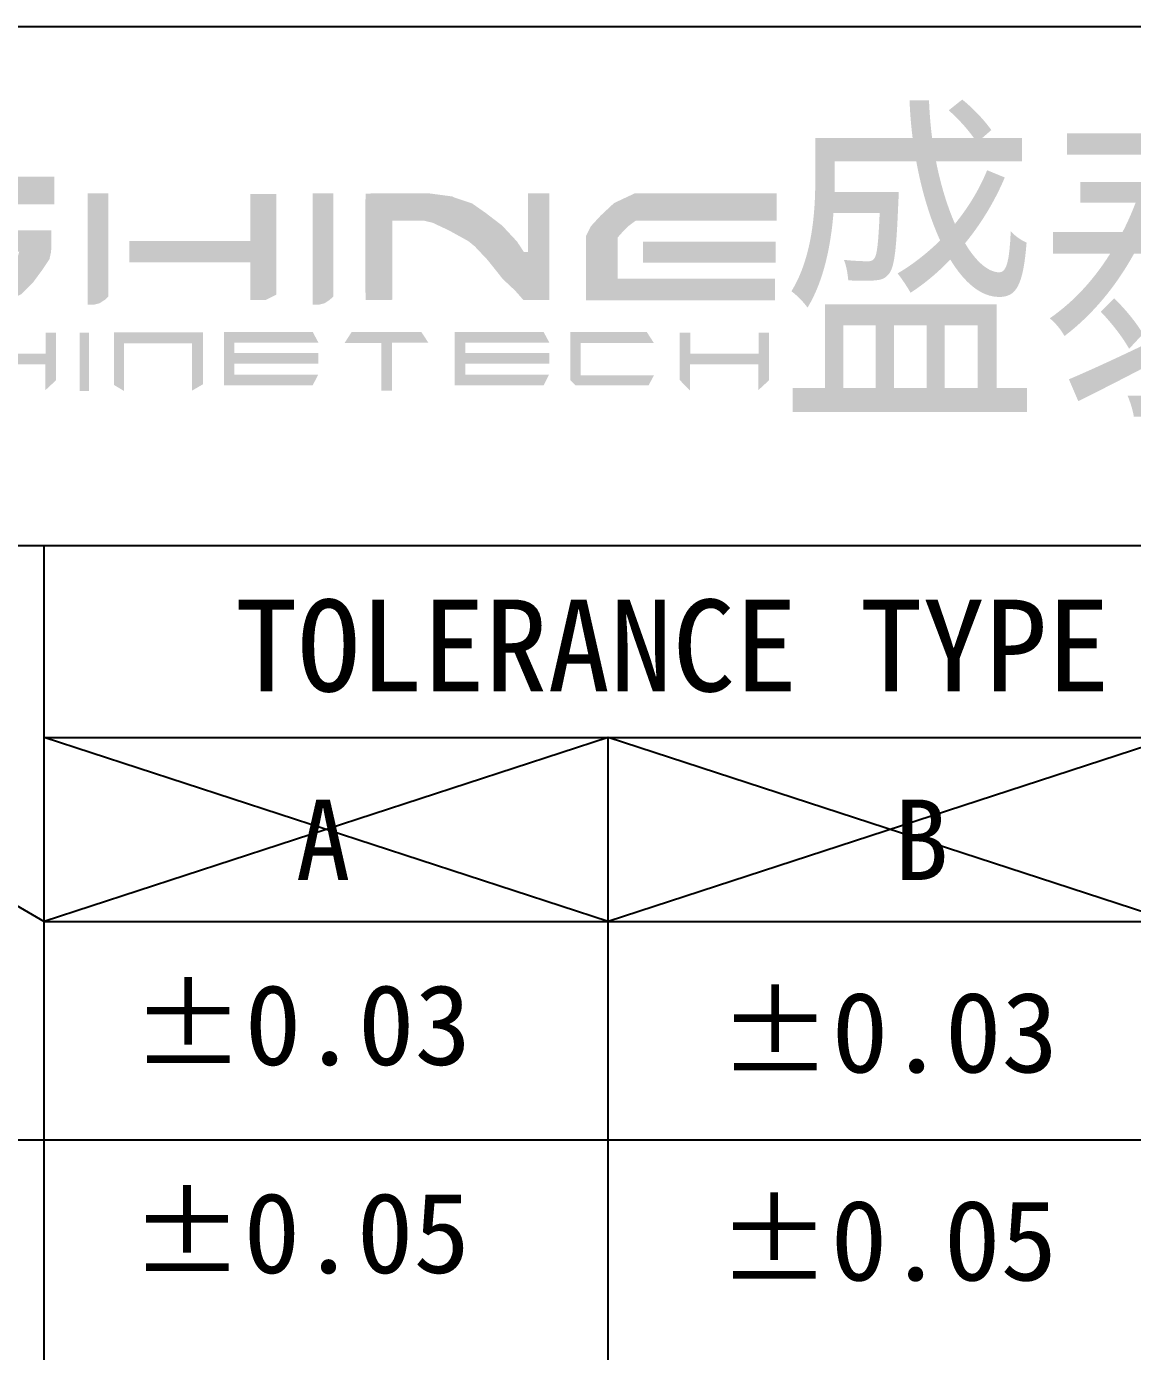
# Model space of a CAD drawing. Extents: x 379 to 488, y 250 to 334.
# Drawn here: x 442.12 to 449.44, y 260.34 to 269.11 of the extents above; entities that cross this region are included whole.
import ezdxf

# ---------------------------------------------------------------- set-up
doc = ezdxf.new("R2010")
doc.units = 0
doc.header["$LTSCALE"] = 23.1
doc.header["$MEASUREMENT"] = 0
doc.layers.get('0').update_dxf_attribs({"linetype": 'CONTINUOUS'})
doc.layers.add('3_SOLID_GEOM', color=7, linetype='CONTINUOUS')
doc.layers.add('OUTLINE', color=7, linetype='CONTINUOUS')
doc.styles.add('TEXTSTYLE_1', font='txt', dxfattribs={"width": 0.75})
doc.styles.add('TEXTSTYLE_2', font='txt')
doc.styles.add('宋体', font='txt', dxfattribs={"width": 0.75})

# ---------------------------------------------------------------- blocks, each defined once
blk = doc.blocks.new('Logo')
at = {"layer": 'OUTLINE'}
h = blk.add_hatch(color=1, dxfattribs=at)
h.paths.add_polyline_path([(661.132, 1024.02), (662.202, 1024.02), (662.202, 1023.85), (661.132, 1023.85)], flags=17)
h.paths.add_polyline_path([(660.928, 1024.053), (660.928, 1023.721), (662.197, 1023.721), (662.197, 1023.546), (660.671, 1023.546), (660.671, 1024.063), (660.712, 1024.145), (660.791, 1024.231), (660.899, 1024.332), (661.068, 1024.411), (662.21, 1024.411), (662.21, 1024.19), (661.074, 1024.19), (661.017, 1024.148), (660.95, 1024.08)])
h.paths.add_polyline_path([(658.634, 1023.579), (658.634, 1024.411), (658.467, 1024.411), (658.467, 1023.511), (658.514, 1023.511), (658.562, 1023.523), (658.605, 1023.551)])
h.paths.add_polyline_path([(658.173, 1023.593), (658.173, 1024.404), (657.965, 1024.404), (657.965, 1024.027), (656.987, 1024.027), (656.987, 1023.854), (657.965, 1023.854), (657.965, 1023.551), (658.089, 1023.551), (658.131, 1023.571)])
h.paths.add_polyline_path([(656.819, 1023.579), (656.819, 1024.411), (656.652, 1024.411), (656.652, 1023.511), (656.699, 1023.511), (656.747, 1023.523), (656.79, 1023.551)])
h.paths.add_polyline_path([(656.382, 1024.321), (656.383, 1024.546), (655.24, 1024.546), (655.193, 1024.544), (655.155, 1024.532), (655.096, 1024.474), (654.828, 1024.202), (654.809, 1024.175), (654.809, 1023.938), (656.1, 1023.94), (656.086, 1023.895), (656.054, 1023.85), (656.002, 1023.802), (655.942, 1023.749), (655.887, 1023.725), (654.809, 1023.725), (654.809, 1023.578), (654.826, 1023.554), (654.871, 1023.515), (655.929, 1023.513), (655.997, 1023.537), (656.116, 1023.597), (656.21, 1023.69), (656.29, 1023.799), (656.343, 1023.879), (656.357, 1023.942), (656.358, 1024.111), (655.089, 1024.11), (655.092, 1024.142), (655.135, 1024.185), (655.205, 1024.245), (655.272, 1024.285), (655.339, 1024.323)])
edge = h.paths.add_edge_path()
edge.add_line((659.105, 1023.551), (658.894, 1023.551))
edge.add_line((658.894, 1023.551), (658.894, 1024.408))
edge.add_line((658.894, 1024.408), (659.393, 1024.408))
edge.add_line((659.393, 1024.408), (659.61, 1024.377))
edge.add_line((659.61, 1024.377), (659.753, 1024.329))
edge.add_line((659.753, 1024.329), (659.863, 1024.252))
edge.add_line((659.863, 1024.252), (659.996, 1024.15))
edge.add_line((659.996, 1024.15), (660.118, 1024.019))
edge.add_line((660.118, 1024.019), (660.167, 1023.935))
edge.add_line((660.167, 1023.935), (660.205, 1023.937))
edge.add_line((660.205, 1023.937), (660.205, 1024.394))
edge.add_line((660.205, 1024.394), (660.373, 1024.394))
edge.add_line((660.373, 1024.394), (660.373, 1023.551))
edge.add_line((660.373, 1023.551), (660.169, 1023.551))
edge.add_line((660.169, 1023.551), (660.113, 1023.627))
edge.add_line((660.113, 1023.627), (660, 1023.768))
edge.add_line((660, 1023.768), (659.87, 1023.905))
edge.add_line((659.87, 1023.905), (659.719, 1024.028))
edge.add_line((659.719, 1024.028), (659.598, 1024.107))
edge.add_line((659.598, 1024.107), (659.472, 1024.164))
edge.add_line((659.472, 1024.164), (659.368, 1024.189))
edge.add_line((659.368, 1024.189), (659.105, 1024.189))
edge.add_line((659.105, 1024.189), (659.105, 1023.551))
for color, points in [(1, [(659.109, 1024.193), (659.109, 1023.552), (658.976, 1023.552), (658.919, 1023.578), (658.893, 1023.608), (658.893, 1024.362), (658.937, 1024.411), (659.399, 1024.411), (659.594, 1024.385), (659.778, 1024.291), (659.927, 1024.203), (660.024, 1024.113), (660.132, 1023.998), (660.17, 1023.938), (660.204, 1023.937), (660.204, 1024.411), (660.376, 1024.411), (660.376, 1023.551), (660.166, 1023.551), (660.101, 1023.625), (660, 1023.72), (659.879, 1023.872), (659.748, 1024.011), (659.565, 1024.112), (659.392, 1024.193)]), (7, [(655.76, 1022.819), (655.76, 1023.031), (656.311, 1023.031), (656.311, 1022.823), (656.395, 1022.901), (656.395, 1023.287), (656.313, 1023.287), (656.313, 1023.117), (655.762, 1023.117), (655.762, 1023.285), (655.675, 1023.285), (655.675, 1022.905)]), (7, [(656.588, 1023.287), (656.663, 1023.287), (656.663, 1022.816), (656.588, 1022.816)]), (7, [(656.945, 1022.816), (656.945, 1023.199), (657.494, 1023.199), (657.494, 1022.819), (657.582, 1022.87), (657.582, 1023.29), (656.863, 1023.29), (656.863, 1022.865)]), (7, [(658.511, 1022.947), (657.836, 1022.947), (657.836, 1023.035), (658.513, 1023.035), (658.513, 1023.121), (657.836, 1023.121), (657.836, 1023.207), (658.513, 1023.207), (658.468, 1023.291), (657.751, 1023.291), (657.751, 1022.861), (658.467, 1022.861)]), (7, [(658.725, 1023.204), (659.021, 1023.204), (659.021, 1022.819), (659.106, 1022.819), (659.106, 1023.205), (659.401, 1023.205), (659.344, 1023.291), (658.781, 1023.291)]), (7, [(660.374, 1022.947), (659.699, 1022.947), (659.699, 1023.035), (660.376, 1023.035), (660.376, 1023.121), (659.699, 1023.121), (659.699, 1023.207), (660.376, 1023.207), (660.331, 1023.291), (659.614, 1023.291), (659.614, 1022.861), (660.33, 1022.861)]), (7, [(661.221, 1022.943), (660.629, 1022.943), (660.629, 1023.203), (661.22, 1023.203), (661.162, 1023.293), (660.546, 1023.293), (660.546, 1022.904), (660.586, 1022.862), (661.178, 1022.862)]), (7, [(661.512, 1022.819), (661.512, 1023.031), (662.063, 1023.031), (662.063, 1022.823), (662.148, 1022.901), (662.148, 1023.287), (662.065, 1023.287), (662.065, 1023.117), (661.514, 1023.117), (661.514, 1023.285), (661.428, 1023.285), (661.428, 1022.905)])]:
    blk.add_hatch(color=color, dxfattribs=at).paths.add_polyline_path(points)

msp = doc.modelspace()

# ---------------------------------------------------------------- linework, layer by layer
for p, q in [((437.9413, 265.6725), (442.2334, 263.1835)), ((445.9687, 263.1835), (442.2334, 264.3998)), ((445.9687, 264.3998), (442.2334, 263.1835)), ((449.704, 263.1835), (445.9687, 264.3998)), ((449.704, 264.3998), (445.9687, 263.1835)), ((442.2334, 263.1835), (457.1746, 263.1835))]:
    msp.add_line(p, q)
at = {"linetype": 'Continuous'}
for p, q in [((442.2334, 264.3998), (457.1746, 264.3998)), ((437.9413, 261.7369), (457.1746, 261.7369))]:
    msp.add_line(p, q, dxfattribs=at)
at = {"layer": 'OUTLINE'}
for p, q in [((437.9413, 269.107), (484.9805, 269.107)), ((437.9413, 265.6725), (484.9805, 265.6725)), ((442.2334, 255.836), (442.2334, 265.6725)), ((445.9687, 255.836), (445.9687, 264.3998))]:
    msp.add_line(p, q, dxfattribs=at)

# ---------------------------------------------------------------- block references
at = {"layer": 'OUTLINE', "xscale": 0.8206217091072858, "yscale": 0.8206217091071721, "zscale": 0.8206217091072002}
msp.add_blockref('Logo', (-96.3401, -572.6506), dxfattribs=at)

# ---------------------------------------------------------------- texts
at = {"linetype": 'Continuous', "style": 'TEXTSTYLE_1'}
for s, height, p in [('TOLERANCE TYPE', 0.608143, (443.4987, 264.7056)), ('A', 0.5332, (443.8999, 263.457)), ('B', 0.5332, (447.8607, 263.457))]:
    msp.add_text(s, height=height, dxfattribs=at).set_placement(p)
at = {"linetype": 'Continuous', "style": 'TEXTSTYLE_2', "width": 1.033333}
for s, p in [('%%p0.03', (442.8129, 262.2329)), ('%%p0.03', (446.6994, 262.1835)), ('%%p0.05', (442.8053, 260.8557)), ('%%p0.05', (446.6927, 260.8064))]:
    msp.add_text(s, height=0.53315, dxfattribs=at).set_placement(p)
at = {"layer": '3_SOLID_GEOM', "insert": (447.1082, 268.3737), "char_height": 1.5, "width": 22.216649, "attachment_point": 1, "style": '宋体'}
msp.add_mtext('{\\fSimSun|b0|i0|c134|p2;\\H1.12x;盛泰启越科技有限公司} ', dxfattribs=at)

doc.saveas('drawing.dxf')
